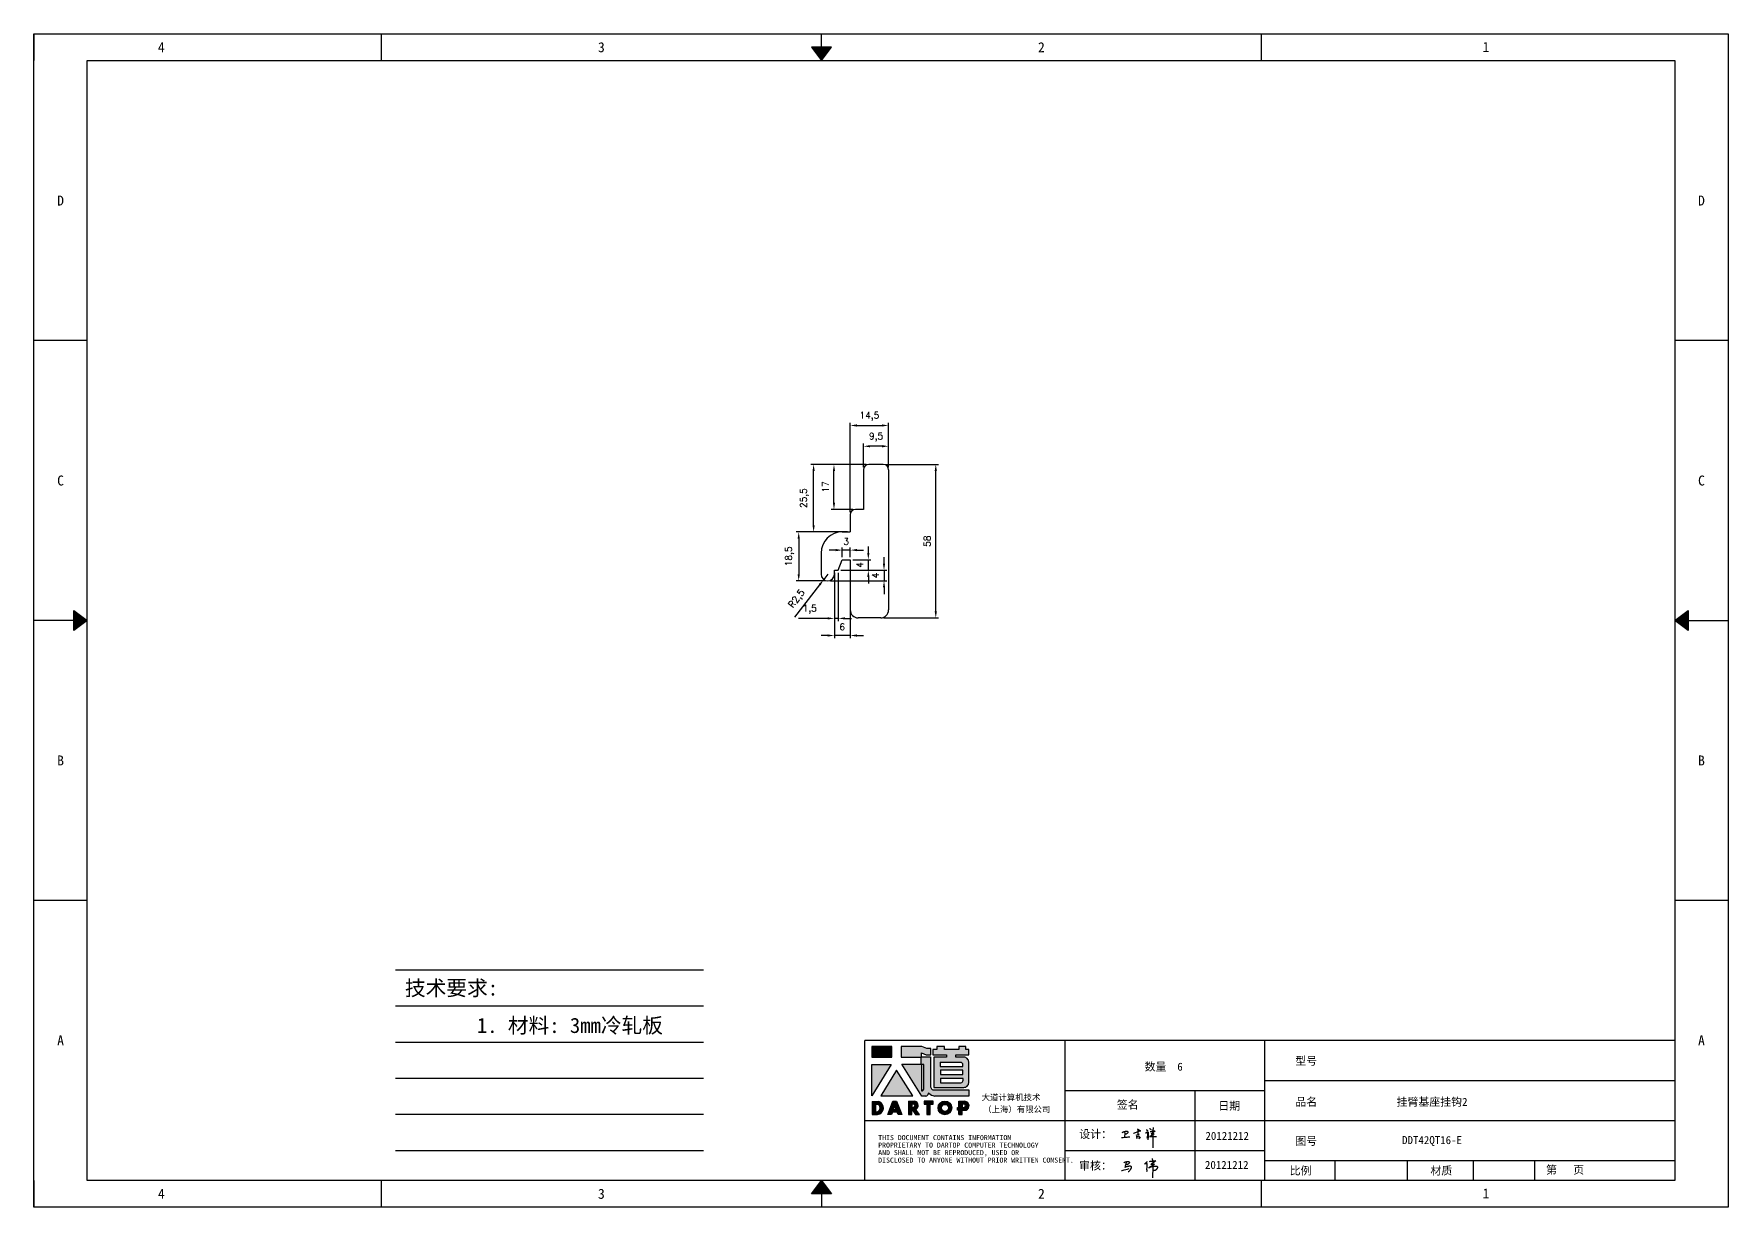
# Model space of a CAD drawing. Header units: millimetres. Extents: x 25928 to 50356, y -44172 to 20163.
# Drawn here: x 41347 to 41987, y 9096 to 9539 of the extents above; entities that cross this region are included whole.
import ezdxf
from ezdxf.enums import TextEntityAlignment as Align

# ---------------------------------------------------------------- set-up
doc = ezdxf.new("R2010")
doc.units = ezdxf.units.MM
doc.linetypes.add('DOT', pattern=[0.25, 0, -0.25])
doc.layers.add('4', color=7, linetype='Continuous')
doc.layers.add('print', color=30, linetype='Continuous')
doc.layers.add('dim', color=2, linetype='Continuous', lineweight=9)
doc.styles.add('Dartop', font='')
doc.styles.add('HZ', font='')
doc.styles.add('hzHT', font='simhei.ttf')
doc.styles.get("Standard").update_dxf_attribs({"font": 'txt', "bigfont": 'gbcbig.shx'})
doc.styles.get('Dartop').set_extended_font_data('FangSong_GB2312')
doc.styles.get('HZ').set_extended_font_data('SimSun')
doc.dimstyles.new('0.5small', dxfattribs={"dimtxt": 2.5, "dimasz": 2.5, "dimexe": 1, "dimexo": 1, "dimgap": 2, "dimtad": 1, "dimtxsty": 'Standard', "dimcen": 2.5, "dimadec": 0, "dimazin": 0, "dimtfac": 1, "dimtmove": 0, "dimatfit": 3, "dimfxl": 0, "dimarcsym": 0})

# ---------------------------------------------------------------- blocks, each defined once
blk = doc.blocks.new('*U5')
at = {"color": 254, "linetype": 'Continuous', "extrusion": (0, 0, -1)}
for points in [[(-17, 0.333), (-16.812, 0.25), (-17, 0.5)], [(-17, 0.333), (-17.188, 0.25), (-16.812, 0.25)], [(-17, 0.333), (-17, 0.5), (-17.188, 0.25)]]:
    blk.add_solid(points, dxfattribs=at)
blk = doc.blocks.new('*U6')
at = {"color": 254, "linetype": 'Continuous'}
for points in [[(17, 21.667), (17.188, 21.75), (16.812, 21.75)], [(17, 21.667), (16.812, 21.75), (17, 21.5)], [(17, 21.667), (17, 21.5), (17.188, 21.75)]]:
    blk.add_solid(points, dxfattribs=at)
blk = doc.blocks.new('*U3')
at = {"color": 254, "linetype": 'Continuous', "extrusion": (0, 0, -1)}
for points in [[(-0.833, 11), (-0.75, 10.812), (-0.75, 11.188)], [(-0.833, 11), (-0.75, 11.188), (-1, 11)], [(-0.833, 11), (-1, 11), (-0.75, 10.812)]]:
    blk.add_solid(points, dxfattribs=at)
blk = doc.blocks.new('dadao')
for p, q in [((48, 19.2), (44.9, 10.4)), ((44.9, 10.4), (51.2, 10.4)), ((51.2, 10.4), (48, 19.2))]:
    blk.add_line(p, q)
for points in [[(41.8, 121.6), (41.8, 143.7), (-0.4, 143.7), (-0.4, 121.6), (41.8, 121.6)], [(104.8, 122), (104.8, 130.3), (114.1, 126.3), (124.2, 126.3), (124.2, 139.6), (115.9, 139.6), (105.1, 143.9), (61.5, 143.9)], [(61.7, 144), (61.7, 121.3), (103.9, 121.3)], [(113.4, 38.7), (105.1, 38.7), (63, 106.5), (103.9, 106.5), (103.9, 120.9), (103.9, 121.3)], [(109.7, 53.6), (109.7, 106.2), (104.3, 106.2), (104.3, 50.4), (106.6, 50.4)], [(144.6, 94.4), (144.6, 84.8), (192, 84.8), (192, 94.1), (144.9, 94.1)], [(120.2, 45), (119.5, 45), (119.5, 44.6)], [(0, 28), (0, 0), (11.8, 0)], [(0.1, 28), (14, 28)], [(7.1, 21.8), (7.1, 6.1), (12, 6.1)], [(7.1, 21.8), (11.4, 21.8)], [(76.8, 28.2), (76.8, 0), (84.1, 0), (84.1, 11.1), (91.6, -0.1), (100.3, -0.1), (91.7, 11.1)], [(76.8, 28.2), (90.6, 28.2)], [(84, 22.7), (84, 15.3), (87.2, 15.3)], [(84, 22.7), (87.3, 22.7)], [(183.7, 0), (183.7, 9.6), (180.6, 9.6), (180.6, 14.9), (183.8, 14.9), (183.8, 28.1), (196.1, 28.1), (196.5, 28.1)], [(183.7, 0), (190.9, 0), (190.9, 9.6), (198.8, 9.6)], [(194.9, 22.3), (190.8, 22.3), (190.8, 15), (194.4, 15)]]:
    blk.add_lwpolyline(points)
blk.add_lwpolyline([(137.1, 144.2), (137.1, 137.9), (128.3, 137.9), (128.3, 126.5), (157.3, 126.5), (157.3, 121.5), (130.3, 121.5), (130.3, 57.5), (194.4, 57.5, 0.414214), (204.4, 67.5), (204.4, 111.3, 0.414214), (194.4, 121.3), (177.5, 121.3), (177.5, 126.3), (204.7, 126.3), (204.7, 137.7), (198.2, 137.7), (198.2, 143.9), (183.3, 143.9), (183.3, 138), (153, 138), (153, 144.2), (137.1, 144.2)], format="xyb", close=True)
for points in [[(104.8, 122), (123.4, 122), (123.4, 60, 0.414214), (131.4, 52), (204.8, 52), (204.8, 39.1), (131.7, 39.1)], [(144.3, 110.8), (144.3, 101.8), (192.3, 101.8), (192.3, 105.5, 0.414214), (187.3, 110.5), (144.3, 110.5)], [(144.6, 77), (144.6, 67.5), (187.6, 67.5, 0.414214), (192.6, 72.5), (192.6, 76.4), (144.6, 76.4)]]:
    blk.add_lwpolyline(points, format="xyb")
for points in [[(-0.3, 106.2), (40.4, 106.2), (-0.3, 39.7), (-0.3, 106.2)], [(51.7, 94.1), (18.4, 39.3), (86.2, 39.3)], [(43.8, 28.2), (51.8, 28.2), (62.6, -0.1), (55, -0.1), (53.2, 5), (42.9, 5), (41.1, 0), (33.6, 0)], [(110, 28.1), (110, 21.9), (116, 21.9), (116, -0.1), (123.2, -0.1), (123.2, 22), (129.2, 22), (129.2, 28.1), (110, 28.1)]]:
    blk.add_lwpolyline(points, close=True)
for radius in [14.5, 7.44]:
    blk.add_circle((154.2, 14.2), radius)
for centre, radius, start, end in [((99.2, 60.7), 12.6, 305.6399, 325.969), ((111.6, 46.7), 8.19, 282.9811, 347.6627), ((136, 61.7), 22.9, 226.7358, 259.3209), ((8.5, 13.9), 8.49, 294.2143, 69.7177), ((9.6, 14.2), 14.4, 278.6604, 72.3203), ((86.4, 19), 3.8, 282.527, 76.7196), ((88.6, 19.4), 8.95, 290.6073, 77.2124), ((193.7, 18.7), 3.8, 280.9891, 72.5513), ((195.7, 18.6), 9.51, 288.8959, 85.2442)]:
    blk.add_arc(centre, radius, start, end)
blk = doc.blocks.new('h')
for p, q in [((20768.1, -2360.9), (20773, -2359.1)), ((20769.5, -2366.9), (20769.8, -2370.6)), ((20769.8, -2370.6), (20770.9, -2378)), ((20770.9, -2378), (20771.5, -2370.6)), ((20772.4, -2369.3), (20774.9, -2367.8)), ((20773, -2359.1), (20784.1, -2355.2)), ((20773.3, -2331.8), (20775.3, -2338.7)), ((20789.1, -2340.9), (20773.5, -2331.9)), ((20775.3, -2338.7), (20775.6, -2351.2)), ((20775.6, -2351.2), (20775.5, -2357.3)), ((20782.2, -2369.2), (20780, -2377.1)), ((20780, -2377.1), (20788.3, -2371.3)), ((20780.1, -2366.4), (20780.8, -2366.4)), ((20781.9, -2367.4), (20782.2, -2369.2)), ((20845.7, -2343.5), (20848.4, -2353)), ((20848.9, -2370.3), (20847.9, -2424)), ((20848.4, -2353), (20848.9, -2370.3))]:
    blk.add_line(p, q)
for points in [[(20696.6, -2372.4, 0.002073), (20710.6, -2371.9, 0.016137), (20719.6, -2371.3, 0.008314), (20736.9, -2369.3)], [(20699.1, -2348.2, -0.029745), (20704.6, -2345.4, -0.046842), (20708.4, -2344.2, -0.00919), (20714.3, -2343, -0.018517), (20717.2, -2342.5, -0.037841), (20720.3, -2342.4, -0.039541), (20723.2, -2342.8, -0.149785), (20726, -2344.3, -0.204935), (20726.9, -2346.6, -0.074872), (20726.5, -2348.3, -0.061615), (20725.6, -2350.3, -0.034204), (20723.8, -2352.6, -0.045776), (20722.3, -2354.1, -0.054985), (20720.4, -2355.3, -0.036348), (20717.3, -2356.5, -0.067752), (20715.7, -2356.8, -0.043553), (20713.2, -2356.7)], [(20755, -2351.9, -0.024077), (20759.9, -2350.1, -0.013147), (20768.7, -2346.5, -0.00522), (20775.4, -2344.1, -0.018517), (20777.3, -2343.4, -0.008274), (20786.3, -2341, -0.039541), (20788.3, -2340.8, -0.079216), (20789.4, -2341, -0.204935)], [(20813.5, -2350.1, 0.007348), (20815.9, -2348.7, 0.008421), (20818, -2347.3, 0.009459), (20819.7, -2346.2, -0.016325), (20820.7, -2345.5, -0.173771), (20821.8, -2345.3, -0.085159), (20823.9, -2346, -0.125883), (20826, -2347.9, -0.160659), (20826.6, -2350.1, -0.010447), (20826.5, -2352.3, -0.008247), (20826.2, -2355.1, -0.002698), (20825.3, -2374, 0.001562), (20823.9, -2383.7, 0.016137)], [(20816.8, -2335, -0.053561), (20819.6, -2336.1, -0.075272), (20821.3, -2337.3, -0.005295), (20822.5, -2338.5, -0.009337), (20823.1, -2339.1, -0.026146), (20823.7, -2339.8, -0.016644), (20824.5, -2340.9)], [(20832.1, -2329.2, -0.053561), (20834.9, -2330.3, -0.075272), (20836.7, -2331.5, -0.005295), (20837.8, -2332.6, -0.009337), (20838.5, -2333.3, -0.026146), (20839, -2334, -0.016644), (20839.8, -2335.1)], [(20836, -2343.7, -0.02797), (20842.1, -2342.6, -0.048868), (20845.6, -2342.2, -0.00919), (20851.1, -2341.4, -0.018517), (20853.9, -2341.1, -0.037841), (20856.7, -2341.2, -0.039541), (20859.4, -2341.6, -0.018282), (20840.6, -2354.7, -0.000937)], [(20847.6, -2340.2, 0.021784), (20849.6, -2335.9, 0.028296), (20850.8, -2332.4, 0.008136), (20851.9, -2328.2, 0.028913), (20852.2, -2327, 0.08193), (20852.1, -2325.9, 0.075058), (20851.7, -2324.7, 0.275043)]]:
    blk.add_lwpolyline(points, format="xyb")
for points in [[(20711.3, -2343.5), (20711.3, -2343.5), (20711.5, -2355.8), (20710.7, -2368), (20710.6, -2371.9)], [(20821.5, -2350.6), (20822.4, -2359.2), (20822.2, -2364.9), (20821.7, -2369), (20821.3, -2376.3), (20823.6, -2368.5), (20827.2, -2366.3), (20829.5, -2366.3)], [(20840.6, -2354.7), (20850, -2354.7), (20855, -2354.3), (20845.9, -2361.1), (20840.5, -2364), (20833, -2367.5), (20863.2, -2367.4), (20865.9, -2367.3)]]:
    blk.add_lwpolyline(points)
for centre, radius, start, end in [((20773.7, -2371.2), 2.3, 121.9907, 163.60158), ((20787.5, -2406), 40.3, 100.61827, 108.24823), ((20780.8, -2367.6), 1.15, 9.4675, 90)]:
    blk.add_arc(centre, radius, start, end)
blk = doc.blocks.new('*U4')
at = {"color": 254, "linetype": 'Continuous', "extrusion": (0, 0, -1)}
for points in [[(-33.167, 11), (-33, 11), (-33.25, 11.188)], [(-33.167, 11), (-33.25, 11.188), (-33.25, 10.812)], [(-33.167, 11), (-33.25, 10.812), (-33, 11)]]:
    blk.add_solid(points, dxfattribs=at)
blk = doc.blocks.new('*D137')
at = {"layer": 'Defpoints', "color": 0}
for p in [(41660.29, 9382.96), (41660.29, 9374.11), (41669.79, 9374.11)]:
    blk.add_point(p, dxfattribs=at)
at = {"layer": 'dim', "color": 0, "lineweight": -2}
for p, q in [((41660.29, 9375.11), (41660.29, 9383.96)), ((41667.29, 9382.96), (41662.79, 9382.96)), ((41669.79, 9375.11), (41669.79, 9383.96))]:
    blk.add_line(p, q, dxfattribs=at)
at = {"layer": 'dim', "color": 0}
for points in [[(41662.79, 9383.38), (41662.79, 9382.54), (41660.29, 9382.96)], [(41667.29, 9383.38), (41667.29, 9382.54), (41669.79, 9382.96)]]:
    blk.add_solid(points, dxfattribs=at)
at = {"layer": 'dim', "color": 0, "insert": (41665.04, 9386.42), "char_height": 2.5, "attachment_point": 5}
blk.add_mtext('9,5', dxfattribs=at)
blk = doc.blocks.new('*D138')
at = {"layer": 'Defpoints', "color": 0}
for p in [(41669.79, 9390.81), (41669.79, 9374.11), (41655.29, 9357.11)]:
    blk.add_point(p, dxfattribs=at)
at = {"layer": 'dim', "color": 0, "lineweight": -2}
for p, q in [((41655.29, 9358.11), (41655.29, 9391.81)), ((41657.79, 9390.81), (41667.29, 9390.81)), ((41669.79, 9375.11), (41669.79, 9391.81))]:
    blk.add_line(p, q, dxfattribs=at)
at = {"layer": 'dim', "color": 0}
for points in [[(41657.79, 9391.22), (41657.79, 9390.39), (41655.29, 9390.81)], [(41667.29, 9391.22), (41667.29, 9390.39), (41669.79, 9390.81)]]:
    blk.add_solid(points, dxfattribs=at)
at = {"layer": 'dim', "color": 0, "insert": (41662.54, 9394.27), "char_height": 2.5, "attachment_point": 5}
blk.add_mtext('14,5', dxfattribs=at)
blk = doc.blocks.new('*D139')
at = {"layer": 'Defpoints', "color": 0}
for p in [(41649.15, 9376.11), (41662.29, 9376.11), (41657.29, 9359.11)]:
    blk.add_point(p, dxfattribs=at)
at = {"layer": 'dim', "color": 0, "lineweight": -2}
for p, q in [((41661.29, 9376.11), (41648.15, 9376.11)), ((41649.15, 9361.61), (41649.15, 9373.61)), ((41656.29, 9359.11), (41648.15, 9359.11))]:
    blk.add_line(p, q, dxfattribs=at)
at = {"layer": 'dim', "color": 0}
for points in [[(41648.73, 9373.61), (41649.56, 9373.61), (41649.15, 9376.11)], [(41648.73, 9361.61), (41649.56, 9361.61), (41649.15, 9359.11)]]:
    blk.add_solid(points, dxfattribs=at)
at = {"layer": 'dim', "color": 0, "insert": (41645.9, 9367.61), "char_height": 2.5, "attachment_point": 5, "rotation": 90}
blk.add_mtext('17', dxfattribs=at)
blk = doc.blocks.new('*D140')
at = {"layer": 'Defpoints', "color": 0}
for p in [(41641.46, 9376.11), (41660.29, 9376.11), (41655.29, 9350.61)]:
    blk.add_point(p, dxfattribs=at)
at = {"layer": 'dim', "color": 0, "lineweight": -2}
for p, q in [((41659.29, 9376.11), (41640.46, 9376.11)), ((41641.46, 9353.11), (41641.46, 9373.61)), ((41654.29, 9350.61), (41640.46, 9350.61))]:
    blk.add_line(p, q, dxfattribs=at)
at = {"layer": 'dim', "color": 0}
for points in [[(41641.04, 9373.61), (41641.87, 9373.61), (41641.46, 9376.11)], [(41641.04, 9353.11), (41641.87, 9353.11), (41641.46, 9350.61)]]:
    blk.add_solid(points, dxfattribs=at)
at = {"layer": 'dim', "color": 0, "insert": (41638, 9363.36), "char_height": 2.5, "attachment_point": 5, "rotation": 90}
blk.add_mtext('25,5', dxfattribs=at)
blk = doc.blocks.new('*D141')
at = {"layer": 'Defpoints', "color": 0}
for p in [(41655.29, 9350.61), (41635.83, 9332.11), (41646.79, 9332.11)]:
    blk.add_point(p, dxfattribs=at)
at = {"layer": 'dim', "color": 0, "lineweight": -2}
for p, q in [((41654.29, 9350.61), (41634.83, 9350.61)), ((41635.83, 9348.11), (41635.83, 9334.61)), ((41645.79, 9332.11), (41634.83, 9332.11))]:
    blk.add_line(p, q, dxfattribs=at)
at = {"layer": 'dim', "color": 0}
for points in [[(41635.42, 9348.11), (41636.25, 9348.11), (41635.83, 9350.61)], [(41635.42, 9334.61), (41636.25, 9334.61), (41635.83, 9332.11)]]:
    blk.add_solid(points, dxfattribs=at)
at = {"layer": 'dim', "color": 0, "insert": (41632.38, 9341.36), "char_height": 2.5, "attachment_point": 5, "rotation": 90}
blk.add_mtext('18,5', dxfattribs=at)
blk = doc.blocks.new('*D142')
at = {"layer": 'Defpoints', "color": 0}
for p in [(41645.27, 9332.63), (41646.79, 9334.61)]:
    blk.add_point(p, dxfattribs=at)
at = {"layer": 'dim', "color": 0, "lineweight": -2}
for p, q in [((41634.38, 9318.39), (41643.75, 9330.64)), ((41646.79, 9334.61), (41645.27, 9332.63))]:
    blk.add_line(p, q, dxfattribs=at)
at = {"layer": 'dim', "color": 0}
blk.add_solid([(41643.42, 9330.89), (41644.08, 9330.39), (41645.27, 9332.63)], dxfattribs=at)
at = {"layer": 'dim', "color": 0, "insert": (41635.25, 9325.22), "char_height": 2.5, "attachment_point": 5, "rotation": 52.58202}
blk.add_mtext('R2,5', dxfattribs=at)
blk = doc.blocks.new('*D143')
at = {"layer": 'Defpoints', "color": 0}
for p in [(41650.79, 9336.11), (41646.79, 9332.11), (41668.05, 9332.11)]:
    blk.add_point(p, dxfattribs=at)
at = {"layer": 'dim', "color": 0, "lineweight": -2}
for p, q in [((41651.79, 9336.11), (41669.05, 9336.11)), ((41668.05, 9338.61), (41668.05, 9341.11)), ((41668.05, 9336.11), (41668.05, 9332.11)), ((41647.79, 9332.11), (41669.05, 9332.11)), ((41668.05, 9329.61), (41668.05, 9327.11))]:
    blk.add_line(p, q, dxfattribs=at)
at = {"layer": 'dim', "color": 0}
for points in [[(41667.63, 9338.61), (41668.47, 9338.61), (41668.05, 9336.11)], [(41667.63, 9329.61), (41668.47, 9329.61), (41668.05, 9332.11)]]:
    blk.add_solid(points, dxfattribs=at)
at = {"layer": 'dim', "color": 0, "insert": (41664.8, 9334.11), "char_height": 2.5, "attachment_point": 5, "rotation": 90}
blk.add_mtext('4', dxfattribs=at)
blk = doc.blocks.new('*D144')
at = {"layer": 'Defpoints', "color": 0}
for p in [(41655.29, 9340.11), (41655.29, 9336.11), (41662.13, 9340.11)]:
    blk.add_point(p, dxfattribs=at)
at = {"layer": 'dim', "color": 0, "lineweight": -2}
for p, q in [((41662.13, 9342.61), (41662.13, 9345.11)), ((41656.29, 9340.11), (41663.13, 9340.11)), ((41656.29, 9336.11), (41663.13, 9336.11)), ((41662.13, 9336.11), (41662.13, 9340.11)), ((41662.13, 9333.61), (41662.13, 9331.11))]:
    blk.add_line(p, q, dxfattribs=at)
at = {"layer": 'dim', "color": 0}
for points in [[(41661.71, 9342.61), (41662.54, 9342.61), (41662.13, 9340.11)], [(41661.71, 9333.61), (41662.54, 9333.61), (41662.13, 9336.11)]]:
    blk.add_solid(points, dxfattribs=at)
at = {"layer": 'dim', "color": 0, "insert": (41658.88, 9338.11), "char_height": 2.5, "attachment_point": 5, "rotation": 90}
blk.add_mtext('4', dxfattribs=at)
blk = doc.blocks.new('*D145')
at = {"layer": 'Defpoints', "color": 0}
for p in [(41652.29, 9343.73), (41652.29, 9340.11), (41655.29, 9340.11)]:
    blk.add_point(p, dxfattribs=at)
at = {"layer": 'dim', "color": 0, "lineweight": -2}
for p, q in [((41649.79, 9343.73), (41647.29, 9343.73)), ((41652.29, 9341.11), (41652.29, 9344.73)), ((41655.29, 9343.73), (41652.29, 9343.73)), ((41655.29, 9341.11), (41655.29, 9344.73)), ((41657.79, 9343.73), (41660.29, 9343.73))]:
    blk.add_line(p, q, dxfattribs=at)
at = {"layer": 'dim', "color": 0}
for points in [[(41649.79, 9344.15), (41649.79, 9343.31), (41652.29, 9343.73)], [(41657.79, 9344.15), (41657.79, 9343.31), (41655.29, 9343.73)]]:
    blk.add_solid(points, dxfattribs=at)
at = {"layer": 'dim', "color": 0, "insert": (41653.79, 9346.98), "char_height": 2.5, "attachment_point": 5}
blk.add_mtext('3', dxfattribs=at)
blk = doc.blocks.new('*D146')
at = {"layer": 'Defpoints', "color": 0}
for p in [(41649.29, 9336.11), (41655.29, 9340.11), (41649.29, 9311.47)]:
    blk.add_point(p, dxfattribs=at)
at = {"layer": 'dim', "color": 0, "lineweight": -2}
for p, q in [((41655.29, 9339.11), (41655.29, 9310.47)), ((41649.29, 9335.11), (41649.29, 9310.47)), ((41646.79, 9311.47), (41644.29, 9311.47)), ((41655.29, 9311.47), (41649.29, 9311.47)), ((41657.79, 9311.47), (41660.29, 9311.47))]:
    blk.add_line(p, q, dxfattribs=at)
at = {"layer": 'dim', "color": 0}
for points in [[(41646.79, 9311.89), (41646.79, 9311.05), (41649.29, 9311.47)], [(41657.79, 9311.89), (41657.79, 9311.05), (41655.29, 9311.47)]]:
    blk.add_solid(points, dxfattribs=at)
at = {"layer": 'dim', "color": 0, "insert": (41652.29, 9314.72), "char_height": 2.5, "attachment_point": 5}
blk.add_mtext('6', dxfattribs=at)
blk = doc.blocks.new('*D147')
at = {"layer": 'Defpoints', "color": 0}
for p in [(41649.29, 9336.11), (41650.79, 9336.11), (41649.29, 9317.93)]:
    blk.add_point(p, dxfattribs=at)
at = {"layer": 'dim', "color": 0, "lineweight": -2}
for p, q in [((41649.29, 9335.11), (41649.29, 9316.93)), ((41650.79, 9335.11), (41650.79, 9316.93)), ((41646.79, 9317.93), (41635.7, 9317.93)), ((41650.79, 9317.93), (41649.29, 9317.93)), ((41653.29, 9317.93), (41655.79, 9317.93))]:
    blk.add_line(p, q, dxfattribs=at)
at = {"layer": 'dim', "color": 0}
for points in [[(41646.79, 9318.35), (41646.79, 9317.52), (41649.29, 9317.93)], [(41653.29, 9318.35), (41653.29, 9317.52), (41650.79, 9317.93)]]:
    blk.add_solid(points, dxfattribs=at)
at = {"layer": 'dim', "color": 0, "insert": (41639.99, 9321.39), "char_height": 2.5, "attachment_point": 5}
blk.add_mtext('1,5', dxfattribs=at)
blk = doc.blocks.new('*D148')
at = {"layer": 'Defpoints', "color": 0}
for p in [(41667.79, 9376.11), (41687.6, 9376.11), (41666.79, 9318.11)]:
    blk.add_point(p, dxfattribs=at)
at = {"layer": 'dim', "color": 0, "lineweight": -2}
for p, q in [((41668.79, 9376.11), (41688.6, 9376.11)), ((41687.6, 9320.61), (41687.6, 9373.61)), ((41667.79, 9318.11), (41688.6, 9318.11))]:
    blk.add_line(p, q, dxfattribs=at)
at = {"layer": 'dim', "color": 0}
for points in [[(41687.18, 9373.61), (41688.02, 9373.61), (41687.6, 9376.11)], [(41687.18, 9320.61), (41688.02, 9320.61), (41687.6, 9318.11)]]:
    blk.add_solid(points, dxfattribs=at)
at = {"layer": 'dim', "color": 0, "insert": (41684.35, 9347.11), "char_height": 2.5, "attachment_point": 5, "rotation": 90}
blk.add_mtext('58', dxfattribs=at)

msp = doc.modelspace()

# ---------------------------------------------------------------- hatches: boundary and pattern name
for points in [[(41671, 9156.167), (41663.466, 9156.167), (41663.466, 9152.231), (41671, 9152.231)], [(41670.758, 9149.477), (41663.487, 9149.477), (41663.487, 9137.605)], [(41672.773, 9147.323), (41666.829, 9137.526), (41678.932, 9137.526)], [(41686.617, 9135.522), (41683.178, 9135.522), (41683.178, 9134.431), (41684.251, 9134.431), (41684.251, 9130.498), (41685.536, 9130.498), (41685.536, 9134.433), (41686.617, 9134.433)]]:
    msp.add_hatch(color=0).paths.add_polyline_path(points)
h = msp.add_hatch(color=0)
h.paths.add_polyline_path([(41682.259, 9153.775), (41683.921, 9153.057), (41685.719, 9153.057), (41685.719, 9155.436), (41684.236, 9155.436), (41682.304, 9156.199), (41674.56, 9156.199), (41674.56, 9152.175), (41682.094, 9152.175), (41682.094, 9152.094), (41682.094, 9149.522), (41674.788, 9149.522), (41682.303, 9137.428), (41683.791, 9137.428, 0.2793748), (41684.877, 9138.484), (41684.877, 9138.54), (41685.009, 9138.54, 0.1431454), (41687.057, 9137.497), (41700.116, 9137.497), (41700.116, 9139.791), (41687.002, 9139.791, -0.4142136), (41685.573, 9141.22), (41685.573, 9152.302), (41682.259, 9152.302)])
h.paths.add_polyline_path([(41682.17, 9149.471), (41683.128, 9149.47), (41683.128, 9140.084, -0.0889357), (41682.573, 9139.513), (41682.167, 9139.513)], flags=16)
h = msp.add_hatch(color=0)
h.paths.add_polyline_path([(41700.093, 9155.103), (41698.931, 9155.103), (41698.931, 9156.208), (41696.276, 9156.208), (41696.276, 9155.158), (41690.854, 9155.158), (41690.854, 9156.263), (41688.014, 9156.263), (41688.014, 9155.137), (41686.445, 9155.137), (41686.445, 9153.1), (41691.623, 9153.1), (41691.623, 9152.199), (41686.798, 9152.199), (41686.798, 9140.789), (41698.252, 9140.789, 0.4142136), (41700.038, 9142.574), (41700.038, 9150.388, 0.4142136), (41698.252, 9152.174), (41695.225, 9152.174), (41695.225, 9153.058), (41700.093, 9153.058)])
h.paths.add_polyline_path([(41696.988, 9150.239, -0.4142136), (41697.88, 9149.346), (41697.88, 9148.692), (41689.305, 9148.692), (41689.305, 9150.239)], flags=16)
h.paths.add_polyline_path([(41697.825, 9147.31), (41697.825, 9145.652), (41689.36, 9145.652), (41689.36, 9147.31)], flags=16)
h.paths.add_polyline_path([(41697.935, 9144.16), (41697.935, 9143.45, -0.4142136), (41697.043, 9142.557), (41689.36, 9142.557), (41689.36, 9144.16)], flags=16)
h = msp.add_hatch(color=0)
h.paths.add_polyline_path([(41666.034, 9135.504), (41663.54, 9135.504), (41663.54, 9130.513), (41665.641, 9130.513, 0.7930159)])
h.paths.add_polyline_path([(41665.678, 9131.606), (41664.806, 9131.606), (41664.806, 9134.411), (41665.582, 9134.411, -0.6713609)], flags=16)
h = msp.add_hatch(color=0)
h.paths.add_polyline_path([(41672.792, 9135.545), (41671.368, 9135.545), (41669.538, 9130.508), (41670.886, 9130.508), (41671.203, 9131.401), (41673.03, 9131.401), (41673.354, 9130.497), (41674.714, 9130.497)])
h.paths.add_polyline_path([(41672.681, 9132.363), (41671.549, 9132.363), (41672.105, 9133.946)], flags=16)
h = msp.add_hatch(color=0)
h.paths.add_polyline_path([(41679.711, 9135.542), (41677.258, 9135.542), (41677.258, 9130.505), (41678.554, 9130.505), (41678.554, 9132.502), (41679.887, 9130.487), (41681.454, 9130.487), (41679.92, 9132.489, 0.7440549)])
h.paths.add_polyline_path([(41678.543, 9133.247), (41678.543, 9134.57), (41679.122, 9134.57, -0.796809), (41679.113, 9133.247)], flags=16)
h = msp.add_hatch(color=0)
h.paths.add_polyline_path([(41688.487, 9133.041, 1), (41693.659, 9133.041, 1)])
h.paths.add_polyline_path([(41692.401, 9133.041, -1), (41689.744, 9133.041, -1)], flags=16)
h = msp.add_hatch(color=0)
h.paths.add_polyline_path([(41698.619, 9135.53), (41698.545, 9135.53), (41696.358, 9135.53), (41696.358, 9133.179), (41695.777, 9133.179), (41695.777, 9132.225), (41696.348, 9132.225), (41696.348, 9130.514), (41697.625, 9130.514), (41697.625, 9132.232), (41699.028, 9132.232, 0.8123038)])
h.paths.add_polyline_path([(41697.606, 9133.186), (41697.606, 9134.5), (41698.333, 9134.5, -0.7782134), (41698.258, 9133.186)], flags=16)

# ---------------------------------------------------------------- linework, layer by layer
at = {"color": 0, "linetype": 'DOT'}
for p, q in [((41346.976, 9538.725), (41976.769, 9538.725)), ((41346.976, 9105.628), (41346.976, 9528.653)), ((41976.769, 9095.556), (41346.976, 9095.556))]:
    msp.add_line(p, q, dxfattribs=at)
at = {"color": 0}
for p, q in [((41346.976, 9538.725), (41346.976, 9528.653)), ((41478.204, 9528.653), (41478.204, 9538.725)), ((41644.393, 9533.689), (41644.393, 9538.725)), ((41810.581, 9528.653), (41810.581, 9538.725)), ((41367.12, 9105.628), (41367.12, 9528.653)), ((41367.12, 9528.653), (41966.697, 9528.653)), ((41966.697, 9528.653), (41966.697, 9105.628)), ((41367.12, 9422.896), (41346.976, 9422.896)), ((41986.841, 9422.896), (41966.697, 9422.896)), ((41362.084, 9317.14), (41346.976, 9317.14)), ((41971.733, 9317.14), (41986.841, 9317.14)), ((41367.12, 9211.384), (41346.976, 9211.384)), ((41986.841, 9211.384), (41966.697, 9211.384)), ((41966.697, 9158.506), (41660.76, 9158.506)), ((41660.76, 9105.628), (41660.76, 9158.506)), ((41736.3, 9158.506), (41736.3, 9105.628)), ((41811.84, 9105.628), (41811.84, 9158.506)), ((41736.3, 9139.621), (41811.84, 9139.621)), ((41785.401, 9139.621), (41785.401, 9105.628)), ((41811.84, 9143.398), (41966.697, 9143.398)), ((41660.76, 9128.29), (41736.3, 9128.29)), ((41736.3, 9128.29), (41966.697, 9128.29)), ((41736.3, 9116.959), (41811.84, 9116.959)), ((41811.84, 9113.182), (41966.697, 9113.182)), ((41838.417, 9105.628), (41838.417, 9113.182)), ((41865.806, 9105.628), (41865.806, 9113.182)), ((41890.705, 9105.628), (41890.705, 9113.182)), ((41913.819, 9105.628), (41913.819, 9113.182)), ((41346.976, 9105.628), (41346.976, 9095.556)), ((41966.697, 9105.628), (41367.12, 9105.628)), ((41478.204, 9095.556), (41478.204, 9105.628)), ((41810.581, 9095.556), (41810.581, 9105.628)), ((41644.393, 9100.592), (41644.393, 9095.556))]:
    msp.add_line(p, q, dxfattribs=at)
for p, q in [((41660.286, 9374.112), (41660.286, 9359.112)), ((41667.786, 9376.112), (41662.286, 9376.112)), ((41669.786, 9374.112), (41669.786, 9350.612)), ((41655.286, 9357.112), (41655.286, 9350.612)), ((41660.286, 9359.112), (41657.286, 9359.112)), ((41669.786, 9357.112), (41669.786, 9321.112)), ((41652.286, 9350.612), (41655.286, 9350.612)), ((41644.286, 9342.612), (41644.286, 9334.612)), ((41649.286, 9336.112), (41650.786, 9336.112)), ((41649.286, 9334.612), (41649.286, 9336.112)), ((41650.786, 9336.112), (41652.286, 9340.112)), ((41652.286, 9340.112), (41655.286, 9340.112)), ((41655.286, 9340.112), (41655.286, 9321.112)), ((41666.786, 9318.112), (41658.286, 9318.112)), ((41768.772, 9111.681), (41769.715, 9111.681)), ((41770.219, 9111.726), (41769.275, 9111.08)), ((41769.309, 9113.921), (41769.526, 9112.11)), ((41769.526, 9112.11), (41769.561, 9110.773)), ((41769.715, 9111.681), (41770.219, 9111.726)), ((41768.741, 9110.795), (41767.999, 9110.393)), ((41769.275, 9111.08), (41768.741, 9110.795)), ((41769.561, 9110.773), (41769.481, 9106.614))]:
    msp.add_line(p, q)
for points in [[(41644.393, 9528.653), (41648.17, 9533.689), (41640.616, 9533.689), (41644.393, 9528.653)], [(41367.12, 9317.14), (41362.084, 9313.363), (41362.084, 9320.917), (41367.12, 9317.14)], [(41966.697, 9317.14), (41971.733, 9320.917), (41971.733, 9313.363), (41966.697, 9317.14)], [(41644.393, 9105.628), (41648.17, 9100.592), (41640.616, 9100.592), (41644.393, 9105.628)]]:
    msp.add_lwpolyline(points, close=True, dxfattribs=at)
for points in [[(41758.565, 9112.334, -0.029745), (41758.997, 9112.55, -0.0468422), (41759.29, 9112.644, -0.0091902), (41759.746, 9112.736, -0.0185172), (41759.975, 9112.769, -0.0378406), (41760.211, 9112.777, -0.0395413), (41760.435, 9112.749, -0.1497852), (41760.654, 9112.629, -0.2049352), (41760.721, 9112.456, -0.0748717), (41760.696, 9112.319, -0.0616146), (41760.621, 9112.168, -0.0342039), (41760.486, 9111.989, -0.0457759), (41760.365, 9111.874, -0.054985), (41760.219, 9111.782, -0.0363479), (41759.976, 9111.685, -0.0677521), (41759.855, 9111.665, -0.0435534), (41759.664, 9111.674)], [(41768.308, 9112.794, -0.0279703), (41768.918, 9112.907, -0.0488679), (41769.272, 9112.945, -0.0091902), (41769.828, 9113.027, -0.0185172), (41770.106, 9113.052, -0.0378406), (41770.391, 9113.046, -0.0395413), (41770.66, 9112.999, -0.0182819), (41768.772, 9111.681, -0.0009369)], [(41767.999, 9110.393, -0.029745), (41768.672, 9110.73, -0.0468422), (41769.128, 9110.877, -0.0091902), (41769.84, 9111.021, -0.0185172), (41770.197, 9111.073, -0.0378406), (41770.565, 9111.084, -0.0395413), (41770.915, 9111.041, -0.1497852), (41771.257, 9110.854, -0.2049352), (41771.361, 9110.584, -0.0748717), (41771.322, 9110.37, -0.0616146), (41771.205, 9110.134, -0.0342039), (41770.995, 9109.856, -0.0457759), (41770.806, 9109.675, -0.054985), (41770.578, 9109.532, -0.0363479), (41770.2, 9109.382, -0.0677521), (41770.011, 9109.349, -0.0435534), (41769.713, 9109.364)]]:
    msp.add_lwpolyline(points, format="xyb")
msp.add_lwpolyline([(41759.517, 9112.692), (41759.517, 9112.692), (41759.373, 9111.807), (41759.135, 9110.975), (41758.98, 9110.464)])
for centre, radius, start, end in [((41662.286, 9374.112), 2, 90, 180), ((41667.786, 9374.112), 2, 0, 90), ((41657.286, 9357.112), 2, 90, 180), ((41652.286, 9342.612), 8, 90, 180), ((41646.786, 9334.612), 2.5, 180, 0), ((41658.286, 9321.112), 3, 180, 270), ((41666.786, 9321.112), 3, 270, 0), ((41762.777, 9118.325), 7.458, 299.265464, 300.9495), ((41779.672, 9055.813), 57.583, 102.46592, 103.2053), ((41740.431, 9139.648), 38.128, 313.366132, 315.296084), ((41767.247, 9111.795), 0.244, 52.375745, 91.291159), ((41767.164, 9111.833), 0.279, 357.196828, 33.705179), ((41763.345, 9112.02), 4.103, 354.802684, 357.196828), ((41757.461, 9110.928), 1.596, 281.076982, 291.212632), ((41722.36, 9253.404), 148.319, 283.91895, 284.971512), ((41761.419, 9106.242), 4.876, 113.202449, 120.017497), ((41760.275, 9108.912), 1.971, 102.47486, 113.202449), ((41763.131, 9096.001), 15.195, 100.36867, 102.47486), ((41759.957, 9110.181), 1.257, 283.816254, 294.030509), ((41761.07, 9107.264), 3.745, 96.125337, 100.36867), ((41760.226, 9109.559), 0.58, 294.836428, 309.901134), ((41752.493, 9116.693), 11.096, 316.919563, 320.58866), ((41760.871, 9109.123), 1.875, 87.457037, 96.125337), ((41760.878, 9109.28), 1.717, 78.399567, 87.457037), ((41758.781, 9111.303), 2.821, 324.094808, 331.378357), ((41761.12, 9110.462), 0.511, 44.324655, 78.399567), ((41760.971, 9110.196), 0.377, 319.573073, 337.48549), ((41759.932, 9111.025), 1.694, 324.910666, 333.348429), ((41760.756, 9110.717), 0.825, 326.76781, 340.871018), ((41761.283, 9110.621), 0.284, 357.998393, 44.324655), ((41761.006, 9110.631), 0.561, 340.871018, 357.998393), ((41887.672, 9091.414), 121.7, 171.410173, 171.768083), ((41552.799, 9118.712), 214.732, 357.565664, 358.057278), ((41760.875, 9112.245), 6.583, 352.912546, 354.802684)]:
    msp.add_arc(centre, radius, start, end)
at = {"layer": 'Defpoints'}
for p, q in [((41483.592, 9185.215), (41599.851, 9185.215)), ((41483.592, 9171.565), (41599.851, 9171.565)), ((41483.592, 9171.565), (41599.851, 9171.565)), ((41483.592, 9157.915), (41599.851, 9157.915)), ((41483.592, 9144.265), (41599.851, 9144.265)), ((41483.592, 9130.615), (41599.851, 9130.615)), ((41483.592, 9116.965), (41599.851, 9116.965))]:
    msp.add_line(p, q, dxfattribs=at)
at = {"layer": 'print'}
msp.add_lwpolyline([(41346.976, 9538.725), (41986.841, 9538.725), (41986.841, 9095.556), (41346.976, 9095.556)], close=True, dxfattribs=at)

# ---------------------------------------------------------------- block references
at = {"color": 0, "linetype": 'Continuous', "xscale": 20.14402654906928, "yscale": 20.14402654921842, "zscale": 20.14402654921862}
for name, p in [('*U6', (41301.944, 9095.556)), ('*U3', (41346.976, 9095.556)), ('*U4', (41301.944, 9095.556)), ('*U5', (41301.944, 9095.556))]:
    msp.add_blockref(name, p, dxfattribs=at)
at = {"color": 0}
for name, p, xscale, yscale, zscale in [('dadao', (41663.54, 9130.513), 0.1785493262164481, 0.178549326230053, 0.1785493262317104), ('h', (40154.345, 9305.69), 0.07747410198493163, 0.07747410198530816, 0.07747410198528001)]:
    msp.add_blockref(name, p, dxfattribs=dict(at, xscale=xscale, yscale=yscale, zscale=zscale))

# ---------------------------------------------------------------- texts
for s, height, style, p in [('4', 3.777, 'Dartop', (41395.11, 9533.689)), ('3', 3.777, 'Dartop', (41561.298, 9533.689)), ('2', 3.777, 'Dartop', (41727.487, 9533.689)), ('1', 3.777, 'Dartop', (41895.397, 9533.808)), ('D', 3.777, 'Dartop', (41357.048, 9475.774)), ('D', 3.777, 'Dartop', (41976.769, 9475.774)), ('C', 3.777, 'Dartop', (41357.048, 9370.018)), ('C', 3.777, 'Dartop', (41976.769, 9370.018)), ('B', 3.777, 'Dartop', (41357.048, 9264.262)), ('B', 3.777, 'Dartop', (41976.769, 9264.262)), ('A', 3.777, 'Dartop', (41357.048, 9158.506)), ('A', 3.777, 'Dartop', (41976.769, 9158.506)), ('数量  6', 3.0216, 'hzHT', (41773.664, 9148.601)), ('型号', 3.0216, 'hzHT', (41827.517, 9150.82)), ('挂臂基座挂钩2', 3.0216, 'hzHT', (41875.024, 9135.308)), ('签名', 3.0216, 'hzHT', (41760.09, 9134.201)), ('日期', 3.0216, 'hzHT', (41798.431, 9133.83)), ('品名', 3.0216, 'hzHT', (41827.517, 9135.308)), ('20121212', 3.0216, 'hzHT', (41797.655, 9122.47)), ('图号', 3.0216, 'hzHT', (41827.517, 9120.539)), ('DDT42QT16-E', 3.0216, 'hzHT', (41875.024, 9120.879)), ('20121212', 3.0216, 'hzHT', (41797.475, 9111.506)), ('比例', 3.0216, 'hzHT', (41825.41, 9109.326)), ('材质', 3.0216, 'hzHT', (41878.535, 9109.326)), ('第   页', 3.0216, 'hzHT', (41925.277, 9109.64)), ('4', 3.777, 'Dartop', (41395.11, 9100.592)), ('3', 3.777, 'Dartop', (41561.298, 9100.592)), ('2', 3.777, 'Dartop', (41727.487, 9100.592)), ('1', 3.777, 'Dartop', (41895.397, 9100.712))]:
    msp.add_text(s, height=height, dxfattribs=dict(at, style=style)).set_placement(p, align=Align.MIDDLE_CENTER)
at = {"style": 'HZ'}
for s, p in [('技术要求:', (41504.706, 9178.326)), ('     1. 材料: 3mm冷轧板', (41539.673, 9164.204))]:
    msp.add_text(s, height=5.733, dxfattribs=at).set_placement(p, align=Align.MIDDLE_CENTER)
at = {"color": 0, "style": 'hzHT'}
for s, height, p in [('设计：', 3.0216, (41741.786, 9121.612)), ('THIS DOCUMENT CONTAINS INFORMATION', 1.8885, (41665.858, 9120.868)), ('PROPRIETARY TO DARTOP COMPUTER TECHNOLOGY', 1.8885, (41665.858, 9118.036)), ('AND SHALL NOT BE REPRODUCED, USED OR', 1.8885, (41665.858, 9115.203)), ('DISCLOSED TO ANYONE WITHOUT PRIOR WRITTEN CONSENT.', 1.8885, (41665.858, 9112.37)), ('审核：', 3.0216, (41741.741, 9109.714))]:
    msp.add_text(s, height=height, dxfattribs=at).set_placement(p)
at = {"layer": '4', "color": 0, "style": 'hzHT'}
for s, p in [('大道计算机技术', (41704.918, 9135.868)), ('（上海）有限公司', (41705.488, 9131.352))]:
    msp.add_text(s, height=2.2662, dxfattribs=at).set_placement(p)

# ---------------------------------------------------------------- dimensions: what is measured, and where the dimension line sits
at = {"layer": 'dim'}
for base, p1, p2, picture, middle in [((41669.786, 9390.807), (41655.286, 9357.112), (41669.786, 9374.112), '*D138', (41662.536, 9394.265)), ((41660.286, 9382.959), (41669.786, 9374.112), (41660.286, 9374.112), '*D137', (41665.036, 9386.417)), ((41649.286, 9317.933), (41650.786, 9336.112), (41649.286, 9336.112), '*D147', (41639.994, 9321.391)), ((41649.286, 9311.471), (41655.286, 9340.112), (41649.286, 9336.112), '*D146', (41652.286, 9314.721))]:
    dim = msp.add_linear_dim(base=base, p1=p1, p2=p2, dimstyle='0.5small', override={"dimpost": '\\X'}, dxfattribs=at)
    dim.commit()
    dim.dimension.update_dxf_attribs({"geometry": picture, "text_midpoint": middle})
for base, p1, p2, picture, middle in [((41641.457, 9376.112), (41655.286, 9350.612), (41660.286, 9376.112), '*D140', (41637.998, 9363.362)), ((41649.147, 9376.112), (41657.286, 9359.112), (41662.286, 9376.112), '*D139', (41645.897, 9367.612)), ((41687.6, 9376.112), (41666.786, 9318.112), (41667.786, 9376.112), '*D148', (41684.35, 9347.112)), ((41635.835, 9332.112), (41655.286, 9350.612), (41646.786, 9332.112), '*D141', (41632.376, 9341.362))]:
    dim = msp.add_linear_dim(base=base, p1=p1, p2=p2, angle=90, dimstyle='0.5small', override={"dimpost": '\\X'}, dxfattribs=at)
    dim.commit()
    dim.dimension.update_dxf_attribs({"geometry": picture, "text_midpoint": middle})
dim = msp.add_linear_dim(base=(41652.286, 9343.731), p1=(41655.286, 9340.112), p2=(41652.286, 9340.112), dimstyle='0.5small', override={"dimpost": '\\X'}, dxfattribs=at)
dim.commit()
dim.dimension.update_dxf_attribs({"geometry": '*D145', "text_midpoint": (41653.786, 9343.731), "dimtype": 160})
for base, p1, p2, picture, middle in [((41662.128, 9340.112), (41655.286, 9336.112), (41655.286, 9340.112), '*D144', (41662.128, 9338.112)), ((41668.05, 9332.112), (41650.786, 9336.112), (41646.786, 9332.112), '*D143', (41668.05, 9334.112))]:
    dim = msp.add_linear_dim(base=base, p1=p1, p2=p2, angle=90, dimstyle='0.5small', override={"dimpost": '\\X'}, dxfattribs=at)
    dim.commit()
    dim.dimension.update_dxf_attribs({"geometry": picture, "text_midpoint": middle, "dimtype": 160})
dim = msp.add_radius_dim(center=(41646.786, 9334.612), mpoint=(41645.267, 9332.626), dimstyle='0.5small', override={"dimpost": '\\X'}, dxfattribs=at)
dim.commit()
dim.dimension.update_dxf_attribs({"geometry": '*D142', "text_midpoint": (41637.997, 9323.124), "dimtype": 164})

doc.saveas('drawing.dxf')
